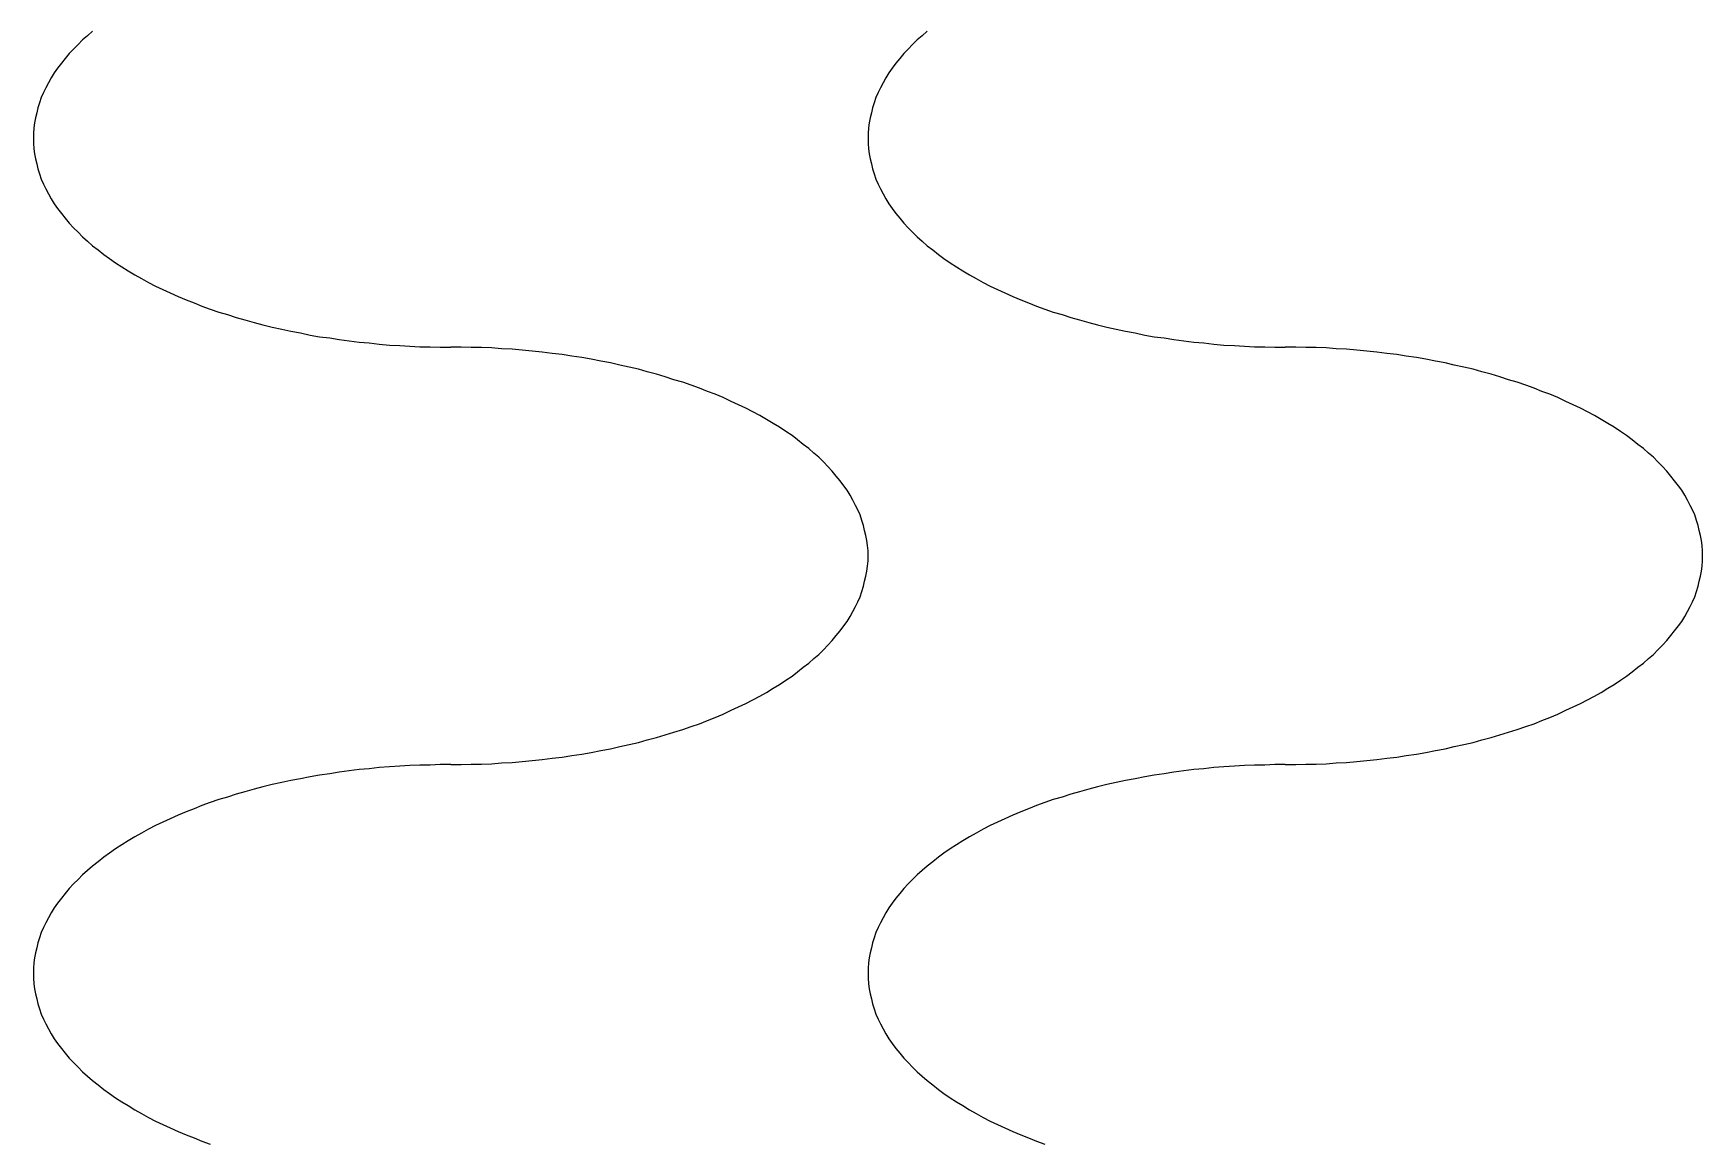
# Model space of a CAD drawing. Extents: x 0 to 40, y 0 to 70.
# Drawn here: x 29.6 to 30, y 54.7094 to 54.9751 of the extents above; entities that cross this region are included whole.
import ezdxf

# ---------------------------------------------------------------- set-up
doc = ezdxf.new("R2010")
doc.units = 0
doc.layers.add('AL_FOIL', color=2, linetype='CONTINUOUS')

msp = doc.modelspace()

# ---------------------------------------------------------------- linework, layer by layer
at = {"layer": 'AL_FOIL'}
for p, q in [((29.6107, 54.9725), (29.6096, 54.9714)), ((29.6118, 54.9736), (29.6107, 54.9725)), ((29.613, 54.9746), (29.6118, 54.9736)), ((29.6142, 54.9757), (29.613, 54.9746)), ((29.8107, 54.9725), (29.8096, 54.9714)), ((29.8118, 54.9736), (29.8107, 54.9725)), ((29.813, 54.9746), (29.8118, 54.9736)), ((29.8142, 54.9757), (29.813, 54.9746)), ((29.6067, 54.968), (29.6058, 54.9668)), ((29.6076, 54.9691), (29.6067, 54.968)), ((29.6086, 54.9703), (29.6076, 54.9691)), ((29.6096, 54.9714), (29.6086, 54.9703)), ((29.8067, 54.968), (29.8058, 54.9668)), ((29.8076, 54.9691), (29.8067, 54.968)), ((29.8086, 54.9703), (29.8076, 54.9691)), ((29.8096, 54.9714), (29.8086, 54.9703)), ((29.6043, 54.9645), (29.6036, 54.9633)), ((29.605, 54.9657), (29.6043, 54.9645)), ((29.6058, 54.9668), (29.605, 54.9657)), ((29.8043, 54.9645), (29.8036, 54.9633)), ((29.805, 54.9657), (29.8043, 54.9645)), ((29.8058, 54.9668), (29.805, 54.9657)), ((29.6024, 54.961), (29.6019, 54.9598)), ((29.603, 54.9621), (29.6024, 54.961)), ((29.6036, 54.9633), (29.603, 54.9621)), ((29.8024, 54.961), (29.8019, 54.9598)), ((29.803, 54.9621), (29.8024, 54.961)), ((29.8036, 54.9633), (29.803, 54.9621)), ((29.6008, 54.9561), (29.6005, 54.9549)), ((29.6011, 54.9573), (29.6008, 54.9561)), ((29.6015, 54.9585), (29.6011, 54.9573)), ((29.6019, 54.9598), (29.6015, 54.9585)), ((29.8008, 54.9561), (29.8005, 54.9549)), ((29.8011, 54.9573), (29.8008, 54.9561)), ((29.8015, 54.9585), (29.8011, 54.9573)), ((29.8019, 54.9598), (29.8015, 54.9585)), ((29.6001, 54.9525), (29.6, 54.9512)), ((29.6003, 54.9537), (29.6001, 54.9525)), ((29.6005, 54.9549), (29.6003, 54.9537)), ((29.8001, 54.9525), (29.8, 54.9512)), ((29.8003, 54.9537), (29.8001, 54.9525)), ((29.8005, 54.9549), (29.8003, 54.9537)), ((29.6, 54.9512), (29.6, 54.95)), ((29.6, 54.95), (29.6, 54.9488)), ((29.6, 54.9488), (29.6001, 54.9475)), ((29.8, 54.9512), (29.8, 54.95)), ((29.8, 54.95), (29.8, 54.9488)), ((29.8, 54.9488), (29.8001, 54.9475)), ((29.6001, 54.9475), (29.6003, 54.9463)), ((29.6003, 54.9463), (29.6005, 54.9451)), ((29.6005, 54.9451), (29.6008, 54.9439)), ((29.8001, 54.9475), (29.8003, 54.9463)), ((29.8003, 54.9463), (29.8005, 54.9451)), ((29.8005, 54.9451), (29.8008, 54.9439)), ((29.6008, 54.9439), (29.6011, 54.9427)), ((29.6011, 54.9427), (29.6015, 54.9415)), ((29.6015, 54.9415), (29.6019, 54.9402)), ((29.6019, 54.9402), (29.6024, 54.939)), ((29.8008, 54.9439), (29.8011, 54.9427)), ((29.8011, 54.9427), (29.8015, 54.9415)), ((29.8015, 54.9415), (29.8019, 54.9402)), ((29.8019, 54.9402), (29.8024, 54.939)), ((29.6024, 54.939), (29.603, 54.9379)), ((29.603, 54.9379), (29.6036, 54.9367)), ((29.6036, 54.9367), (29.6043, 54.9355)), ((29.8024, 54.939), (29.803, 54.9379)), ((29.803, 54.9379), (29.8036, 54.9367)), ((29.8036, 54.9367), (29.8043, 54.9355)), ((29.6043, 54.9355), (29.605, 54.9343)), ((29.605, 54.9343), (29.6058, 54.9332)), ((29.6058, 54.9332), (29.6067, 54.932)), ((29.6067, 54.932), (29.6076, 54.9309)), ((29.8043, 54.9355), (29.805, 54.9343)), ((29.805, 54.9343), (29.8058, 54.9332)), ((29.8058, 54.9332), (29.8067, 54.932)), ((29.8067, 54.932), (29.8076, 54.9309)), ((29.6076, 54.9309), (29.6086, 54.9297)), ((29.6086, 54.9297), (29.6096, 54.9286)), ((29.6096, 54.9286), (29.6107, 54.9275)), ((29.8076, 54.9309), (29.8086, 54.9297)), ((29.8086, 54.9297), (29.8096, 54.9286)), ((29.8096, 54.9286), (29.8107, 54.9275)), ((29.6107, 54.9275), (29.6118, 54.9264)), ((29.6118, 54.9264), (29.613, 54.9254)), ((29.613, 54.9254), (29.6142, 54.9243)), ((29.6142, 54.9243), (29.6155, 54.9233)), ((29.8107, 54.9275), (29.8118, 54.9264)), ((29.8118, 54.9264), (29.813, 54.9254)), ((29.813, 54.9254), (29.8142, 54.9243)), ((29.8142, 54.9243), (29.8155, 54.9233)), ((29.6155, 54.9233), (29.6169, 54.9222)), ((29.6169, 54.9222), (29.6182, 54.9212)), ((29.6182, 54.9212), (29.6197, 54.9202)), ((29.6197, 54.9202), (29.6212, 54.9192)), ((29.8155, 54.9233), (29.8169, 54.9222)), ((29.8169, 54.9222), (29.8182, 54.9212)), ((29.8182, 54.9212), (29.8197, 54.9202)), ((29.8197, 54.9202), (29.8212, 54.9192)), ((29.6212, 54.9192), (29.6227, 54.9183)), ((29.6227, 54.9183), (29.6243, 54.9173)), ((29.6243, 54.9173), (29.6259, 54.9164)), ((29.6259, 54.9164), (29.6276, 54.9155)), ((29.8212, 54.9192), (29.8227, 54.9183)), ((29.8227, 54.9183), (29.8243, 54.9173)), ((29.8243, 54.9173), (29.8259, 54.9164)), ((29.8259, 54.9164), (29.8276, 54.9155)), ((29.6276, 54.9155), (29.6293, 54.9146)), ((29.6293, 54.9146), (29.631, 54.9138)), ((29.631, 54.9138), (29.6328, 54.913)), ((29.6328, 54.913), (29.6347, 54.9121)), ((29.6347, 54.9121), (29.6366, 54.9113)), ((29.8276, 54.9155), (29.8293, 54.9146)), ((29.8293, 54.9146), (29.831, 54.9138)), ((29.831, 54.9138), (29.8328, 54.913)), ((29.8328, 54.913), (29.8347, 54.9121)), ((29.8347, 54.9121), (29.8366, 54.9113)), ((29.6366, 54.9113), (29.6385, 54.9106)), ((29.6385, 54.9106), (29.6404, 54.9098)), ((29.6404, 54.9098), (29.6424, 54.9091)), ((29.6424, 54.9091), (29.6444, 54.9084)), ((29.6444, 54.9084), (29.6465, 54.9078)), ((29.8366, 54.9113), (29.8385, 54.9106)), ((29.8385, 54.9106), (29.8404, 54.9098)), ((29.8404, 54.9098), (29.8424, 54.9091)), ((29.8424, 54.9091), (29.8444, 54.9084)), ((29.8444, 54.9084), (29.8465, 54.9078)), ((29.6465, 54.9078), (29.6486, 54.9071)), ((29.6486, 54.9071), (29.6507, 54.9065)), ((29.6507, 54.9065), (29.6529, 54.9059)), ((29.6529, 54.9059), (29.655, 54.9053)), ((29.655, 54.9053), (29.6572, 54.9048)), ((29.6572, 54.9048), (29.6595, 54.9043)), ((29.6595, 54.9043), (29.6617, 54.9038)), ((29.8465, 54.9078), (29.8486, 54.9071)), ((29.8486, 54.9071), (29.8507, 54.9065)), ((29.8507, 54.9065), (29.8529, 54.9059)), ((29.8529, 54.9059), (29.855, 54.9053)), ((29.855, 54.9053), (29.8572, 54.9048)), ((29.8572, 54.9048), (29.8595, 54.9043)), ((29.8595, 54.9043), (29.8617, 54.9038)), ((29.6617, 54.9038), (29.664, 54.9034)), ((29.664, 54.9034), (29.6663, 54.9029)), ((29.6663, 54.9029), (29.6686, 54.9025)), ((29.6686, 54.9025), (29.671, 54.9022)), ((29.671, 54.9022), (29.6733, 54.9018)), ((29.6733, 54.9018), (29.6757, 54.9015)), ((29.6757, 54.9015), (29.6781, 54.9012)), ((29.6781, 54.9012), (29.6805, 54.901)), ((29.6805, 54.901), (29.6829, 54.9007)), ((29.6829, 54.9007), (29.6853, 54.9005)), ((29.6853, 54.9005), (29.6878, 54.9004)), ((29.6878, 54.9004), (29.6902, 54.9002)), ((29.6902, 54.9002), (29.6926, 54.9001)), ((29.6926, 54.9001), (29.6951, 54.9001)), ((29.6951, 54.9001), (29.6975, 54.9)), ((29.6975, 54.9), (29.7, 54.9)), ((29.7025, 54.9), (29.7, 54.9)), ((29.7049, 54.8999), (29.7025, 54.9)), ((29.8617, 54.9038), (29.864, 54.9034)), ((29.864, 54.9034), (29.8663, 54.9029)), ((29.8663, 54.9029), (29.8686, 54.9025)), ((29.8686, 54.9025), (29.871, 54.9022)), ((29.871, 54.9022), (29.8733, 54.9018)), ((29.8733, 54.9018), (29.8757, 54.9015)), ((29.8757, 54.9015), (29.8781, 54.9012)), ((29.8781, 54.9012), (29.8805, 54.901)), ((29.8805, 54.901), (29.8829, 54.9007)), ((29.8829, 54.9007), (29.8853, 54.9005)), ((29.8853, 54.9005), (29.8878, 54.9004)), ((29.8878, 54.9004), (29.8902, 54.9002)), ((29.8902, 54.9002), (29.8926, 54.9001)), ((29.8926, 54.9001), (29.8951, 54.9001)), ((29.8951, 54.9001), (29.8975, 54.9)), ((29.8975, 54.9), (29.9, 54.9)), ((29.9025, 54.9), (29.9, 54.9)), ((29.9049, 54.8999), (29.9025, 54.9)), ((29.7074, 54.8999), (29.7049, 54.8999)), ((29.7098, 54.8998), (29.7074, 54.8999)), ((29.7122, 54.8996), (29.7098, 54.8998)), ((29.7147, 54.8995), (29.7122, 54.8996)), ((29.7171, 54.8993), (29.7147, 54.8995)), ((29.7195, 54.899), (29.7171, 54.8993)), ((29.7219, 54.8988), (29.7195, 54.899)), ((29.7243, 54.8985), (29.7219, 54.8988)), ((29.7267, 54.8982), (29.7243, 54.8985)), ((29.729, 54.8978), (29.7267, 54.8982)), ((29.7314, 54.8975), (29.729, 54.8978)), ((29.7337, 54.8971), (29.7314, 54.8975)), ((29.736, 54.8966), (29.7337, 54.8971)), ((29.7383, 54.8962), (29.736, 54.8966)), ((29.7405, 54.8957), (29.7383, 54.8962)), ((29.9074, 54.8999), (29.9049, 54.8999)), ((29.9098, 54.8998), (29.9074, 54.8999)), ((29.9122, 54.8996), (29.9098, 54.8998)), ((29.9147, 54.8995), (29.9122, 54.8996)), ((29.9171, 54.8993), (29.9147, 54.8995)), ((29.9195, 54.899), (29.9171, 54.8993)), ((29.9219, 54.8988), (29.9195, 54.899)), ((29.9243, 54.8985), (29.9219, 54.8988)), ((29.9267, 54.8982), (29.9243, 54.8985)), ((29.929, 54.8978), (29.9267, 54.8982)), ((29.9314, 54.8975), (29.929, 54.8978)), ((29.9337, 54.8971), (29.9314, 54.8975)), ((29.936, 54.8966), (29.9337, 54.8971)), ((29.9383, 54.8962), (29.936, 54.8966)), ((29.9405, 54.8957), (29.9383, 54.8962)), ((29.7428, 54.8952), (29.7405, 54.8957)), ((29.745, 54.8947), (29.7428, 54.8952)), ((29.7471, 54.8941), (29.745, 54.8947)), ((29.7493, 54.8935), (29.7471, 54.8941)), ((29.7514, 54.8929), (29.7493, 54.8935)), ((29.7535, 54.8922), (29.7514, 54.8929)), ((29.7556, 54.8916), (29.7535, 54.8922)), ((29.9428, 54.8952), (29.9405, 54.8957)), ((29.945, 54.8947), (29.9428, 54.8952)), ((29.9471, 54.8941), (29.945, 54.8947)), ((29.9493, 54.8935), (29.9471, 54.8941)), ((29.9514, 54.8929), (29.9493, 54.8935)), ((29.9535, 54.8922), (29.9514, 54.8929)), ((29.9556, 54.8916), (29.9535, 54.8922)), ((29.7576, 54.8909), (29.7556, 54.8916)), ((29.7596, 54.8902), (29.7576, 54.8909)), ((29.7615, 54.8894), (29.7596, 54.8902)), ((29.7634, 54.8887), (29.7615, 54.8894)), ((29.7653, 54.8879), (29.7634, 54.8887)), ((29.9576, 54.8909), (29.9556, 54.8916)), ((29.9596, 54.8902), (29.9576, 54.8909)), ((29.9615, 54.8894), (29.9596, 54.8902)), ((29.9634, 54.8887), (29.9615, 54.8894)), ((29.9653, 54.8879), (29.9634, 54.8887)), ((29.7672, 54.887), (29.7653, 54.8879)), ((29.769, 54.8862), (29.7672, 54.887)), ((29.7707, 54.8854), (29.769, 54.8862)), ((29.7724, 54.8845), (29.7707, 54.8854)), ((29.7741, 54.8836), (29.7724, 54.8845)), ((29.9672, 54.887), (29.9653, 54.8879)), ((29.969, 54.8862), (29.9672, 54.887)), ((29.9707, 54.8854), (29.969, 54.8862)), ((29.9724, 54.8845), (29.9707, 54.8854)), ((29.9741, 54.8836), (29.9724, 54.8845)), ((29.7757, 54.8827), (29.7741, 54.8836)), ((29.7773, 54.8817), (29.7757, 54.8827)), ((29.7788, 54.8808), (29.7773, 54.8817)), ((29.7803, 54.8798), (29.7788, 54.8808)), ((29.9757, 54.8827), (29.9741, 54.8836)), ((29.9773, 54.8817), (29.9757, 54.8827)), ((29.9788, 54.8808), (29.9773, 54.8817)), ((29.9803, 54.8798), (29.9788, 54.8808)), ((29.7818, 54.8788), (29.7803, 54.8798)), ((29.7831, 54.8778), (29.7818, 54.8788)), ((29.7845, 54.8767), (29.7831, 54.8778)), ((29.7858, 54.8757), (29.7845, 54.8767)), ((29.9818, 54.8788), (29.9803, 54.8798)), ((29.9831, 54.8778), (29.9818, 54.8788)), ((29.9845, 54.8767), (29.9831, 54.8778)), ((29.9858, 54.8757), (29.9845, 54.8767)), ((29.787, 54.8746), (29.7858, 54.8757)), ((29.7882, 54.8736), (29.787, 54.8746)), ((29.7893, 54.8725), (29.7882, 54.8736)), ((29.7904, 54.8714), (29.7893, 54.8725)), ((29.987, 54.8746), (29.9858, 54.8757)), ((29.9882, 54.8736), (29.987, 54.8746)), ((29.9893, 54.8725), (29.9882, 54.8736)), ((29.9904, 54.8714), (29.9893, 54.8725)), ((29.7914, 54.8703), (29.7904, 54.8714)), ((29.7924, 54.8691), (29.7914, 54.8703)), ((29.7933, 54.868), (29.7924, 54.8691)), ((29.7942, 54.8668), (29.7933, 54.868)), ((29.9914, 54.8703), (29.9904, 54.8714)), ((29.9924, 54.8691), (29.9914, 54.8703)), ((29.9933, 54.868), (29.9924, 54.8691)), ((29.9942, 54.8668), (29.9933, 54.868)), ((29.795, 54.8657), (29.7942, 54.8668)), ((29.7957, 54.8645), (29.795, 54.8657)), ((29.7964, 54.8633), (29.7957, 54.8645)), ((29.995, 54.8657), (29.9942, 54.8668)), ((29.9957, 54.8645), (29.995, 54.8657)), ((29.9964, 54.8633), (29.9957, 54.8645)), ((29.797, 54.8621), (29.7964, 54.8633)), ((29.7976, 54.861), (29.797, 54.8621)), ((29.7981, 54.8598), (29.7976, 54.861)), ((29.997, 54.8621), (29.9964, 54.8633)), ((29.9976, 54.861), (29.997, 54.8621)), ((29.9981, 54.8598), (29.9976, 54.861)), ((29.7985, 54.8585), (29.7981, 54.8598)), ((29.7989, 54.8573), (29.7985, 54.8585)), ((29.7992, 54.8561), (29.7989, 54.8573)), ((29.7995, 54.8549), (29.7992, 54.8561)), ((29.9985, 54.8585), (29.9981, 54.8598)), ((29.9989, 54.8573), (29.9985, 54.8585)), ((29.9992, 54.8561), (29.9989, 54.8573)), ((29.9995, 54.8549), (29.9992, 54.8561)), ((29.7997, 54.8537), (29.7995, 54.8549)), ((29.7999, 54.8525), (29.7997, 54.8537)), ((29.8, 54.8512), (29.7999, 54.8525)), ((29.9997, 54.8537), (29.9995, 54.8549)), ((29.9999, 54.8525), (29.9997, 54.8537)), ((30, 54.8512), (29.9999, 54.8525)), ((29.7999, 54.8475), (29.8, 54.8488)), ((29.8, 54.85), (29.8, 54.8512)), ((29.8, 54.8488), (29.8, 54.85)), ((29.9999, 54.8475), (30, 54.8488)), ((30, 54.85), (30, 54.8512)), ((30, 54.8488), (30, 54.85)), ((29.7992, 54.8439), (29.7995, 54.8451)), ((29.7995, 54.8451), (29.7997, 54.8463)), ((29.7997, 54.8463), (29.7999, 54.8475)), ((29.9992, 54.8439), (29.9995, 54.8451)), ((29.9995, 54.8451), (29.9997, 54.8463)), ((29.9997, 54.8463), (29.9999, 54.8475)), ((29.7976, 54.839), (29.7981, 54.8402)), ((29.7981, 54.8402), (29.7985, 54.8415)), ((29.7985, 54.8415), (29.7989, 54.8427)), ((29.7989, 54.8427), (29.7992, 54.8439)), ((29.9976, 54.839), (29.9981, 54.8402)), ((29.9981, 54.8402), (29.9985, 54.8415)), ((29.9985, 54.8415), (29.9989, 54.8427)), ((29.9989, 54.8427), (29.9992, 54.8439)), ((29.7957, 54.8355), (29.7964, 54.8367)), ((29.7964, 54.8367), (29.797, 54.8379)), ((29.797, 54.8379), (29.7976, 54.839)), ((29.9957, 54.8355), (29.9964, 54.8367)), ((29.9964, 54.8367), (29.997, 54.8379)), ((29.997, 54.8379), (29.9976, 54.839)), ((29.7924, 54.8309), (29.7933, 54.832)), ((29.7933, 54.832), (29.7942, 54.8332)), ((29.7942, 54.8332), (29.795, 54.8343)), ((29.795, 54.8343), (29.7957, 54.8355)), ((29.9924, 54.8309), (29.9933, 54.832)), ((29.9933, 54.832), (29.9942, 54.8332)), ((29.9942, 54.8332), (29.995, 54.8343)), ((29.995, 54.8343), (29.9957, 54.8355)), ((29.7893, 54.8275), (29.7904, 54.8286)), ((29.7904, 54.8286), (29.7914, 54.8297)), ((29.7914, 54.8297), (29.7924, 54.8309)), ((29.9893, 54.8275), (29.9904, 54.8286)), ((29.9904, 54.8286), (29.9914, 54.8297)), ((29.9914, 54.8297), (29.9924, 54.8309)), ((29.7845, 54.8233), (29.7858, 54.8243)), ((29.7858, 54.8243), (29.787, 54.8254)), ((29.787, 54.8254), (29.7882, 54.8264)), ((29.7882, 54.8264), (29.7893, 54.8275)), ((29.9845, 54.8233), (29.9858, 54.8243)), ((29.9858, 54.8243), (29.987, 54.8254)), ((29.987, 54.8254), (29.9882, 54.8264)), ((29.9882, 54.8264), (29.9893, 54.8275)), ((29.7788, 54.8192), (29.7803, 54.8202)), ((29.7803, 54.8202), (29.7818, 54.8212)), ((29.7818, 54.8212), (29.7831, 54.8222)), ((29.7831, 54.8222), (29.7845, 54.8233)), ((29.9788, 54.8192), (29.9803, 54.8202)), ((29.9803, 54.8202), (29.9818, 54.8212)), ((29.9818, 54.8212), (29.9831, 54.8222)), ((29.9831, 54.8222), (29.9845, 54.8233)), ((29.7724, 54.8155), (29.7741, 54.8164)), ((29.7741, 54.8164), (29.7757, 54.8173)), ((29.7757, 54.8173), (29.7773, 54.8183)), ((29.7773, 54.8183), (29.7788, 54.8192)), ((29.9724, 54.8155), (29.9741, 54.8164)), ((29.9741, 54.8164), (29.9757, 54.8173)), ((29.9757, 54.8173), (29.9773, 54.8183)), ((29.9773, 54.8183), (29.9788, 54.8192)), ((29.7634, 54.8113), (29.7653, 54.8121)), ((29.7653, 54.8121), (29.7672, 54.813)), ((29.7672, 54.813), (29.769, 54.8138)), ((29.769, 54.8138), (29.7707, 54.8146)), ((29.7707, 54.8146), (29.7724, 54.8155)), ((29.9634, 54.8113), (29.9653, 54.8121)), ((29.9653, 54.8121), (29.9672, 54.813)), ((29.9672, 54.813), (29.969, 54.8138)), ((29.969, 54.8138), (29.9707, 54.8146)), ((29.9707, 54.8146), (29.9724, 54.8155)), ((29.7535, 54.8078), (29.7556, 54.8084)), ((29.7556, 54.8084), (29.7576, 54.8091)), ((29.7576, 54.8091), (29.7596, 54.8098)), ((29.7596, 54.8098), (29.7615, 54.8106)), ((29.7615, 54.8106), (29.7634, 54.8113)), ((29.9535, 54.8078), (29.9556, 54.8084)), ((29.9556, 54.8084), (29.9576, 54.8091)), ((29.9576, 54.8091), (29.9596, 54.8098)), ((29.9596, 54.8098), (29.9615, 54.8106)), ((29.9615, 54.8106), (29.9634, 54.8113)), ((29.7383, 54.8038), (29.7405, 54.8043)), ((29.7405, 54.8043), (29.7428, 54.8048)), ((29.7428, 54.8048), (29.745, 54.8053)), ((29.745, 54.8053), (29.7471, 54.8059)), ((29.7471, 54.8059), (29.7493, 54.8065)), ((29.7493, 54.8065), (29.7514, 54.8071)), ((29.7514, 54.8071), (29.7535, 54.8078)), ((29.9383, 54.8038), (29.9405, 54.8043)), ((29.9405, 54.8043), (29.9428, 54.8048)), ((29.9428, 54.8048), (29.945, 54.8053)), ((29.945, 54.8053), (29.9471, 54.8059)), ((29.9471, 54.8059), (29.9493, 54.8065)), ((29.9493, 54.8065), (29.9514, 54.8071)), ((29.9514, 54.8071), (29.9535, 54.8078)), ((29.6975, 54.8), (29.6951, 54.7999)), ((29.7, 54.8), (29.6975, 54.8)), ((29.7, 54.8), (29.7025, 54.8)), ((29.7025, 54.8), (29.7049, 54.8001)), ((29.7049, 54.8001), (29.7074, 54.8001)), ((29.7074, 54.8001), (29.7098, 54.8002)), ((29.7098, 54.8002), (29.7122, 54.8004)), ((29.7122, 54.8004), (29.7147, 54.8005)), ((29.7147, 54.8005), (29.7171, 54.8007)), ((29.7171, 54.8007), (29.7195, 54.801)), ((29.7195, 54.801), (29.7219, 54.8012)), ((29.7219, 54.8012), (29.7243, 54.8015)), ((29.7243, 54.8015), (29.7267, 54.8018)), ((29.7267, 54.8018), (29.729, 54.8022)), ((29.729, 54.8022), (29.7314, 54.8025)), ((29.7314, 54.8025), (29.7337, 54.8029)), ((29.7337, 54.8029), (29.736, 54.8034)), ((29.736, 54.8034), (29.7383, 54.8038)), ((29.8975, 54.8), (29.8951, 54.7999)), ((29.9, 54.8), (29.8975, 54.8)), ((29.9, 54.8), (29.9025, 54.8)), ((29.9025, 54.8), (29.9049, 54.8001)), ((29.9049, 54.8001), (29.9074, 54.8001)), ((29.9074, 54.8001), (29.9098, 54.8002)), ((29.9098, 54.8002), (29.9122, 54.8004)), ((29.9122, 54.8004), (29.9147, 54.8005)), ((29.9147, 54.8005), (29.9171, 54.8007)), ((29.9171, 54.8007), (29.9195, 54.801)), ((29.9195, 54.801), (29.9219, 54.8012)), ((29.9219, 54.8012), (29.9243, 54.8015)), ((29.9243, 54.8015), (29.9267, 54.8018)), ((29.9267, 54.8018), (29.929, 54.8022)), ((29.929, 54.8022), (29.9314, 54.8025)), ((29.9314, 54.8025), (29.9337, 54.8029)), ((29.9337, 54.8029), (29.936, 54.8034)), ((29.936, 54.8034), (29.9383, 54.8038)), ((29.6617, 54.7962), (29.6595, 54.7957)), ((29.664, 54.7966), (29.6617, 54.7962)), ((29.6663, 54.7971), (29.664, 54.7966)), ((29.6686, 54.7975), (29.6663, 54.7971)), ((29.671, 54.7978), (29.6686, 54.7975)), ((29.6733, 54.7982), (29.671, 54.7978)), ((29.6757, 54.7985), (29.6733, 54.7982)), ((29.6781, 54.7988), (29.6757, 54.7985)), ((29.6805, 54.799), (29.6781, 54.7988)), ((29.6829, 54.7993), (29.6805, 54.799)), ((29.6853, 54.7995), (29.6829, 54.7993)), ((29.6878, 54.7996), (29.6853, 54.7995)), ((29.6902, 54.7998), (29.6878, 54.7996)), ((29.6926, 54.7999), (29.6902, 54.7998)), ((29.6951, 54.7999), (29.6926, 54.7999)), ((29.8617, 54.7962), (29.8595, 54.7957)), ((29.864, 54.7966), (29.8617, 54.7962)), ((29.8663, 54.7971), (29.864, 54.7966)), ((29.8686, 54.7975), (29.8663, 54.7971)), ((29.871, 54.7978), (29.8686, 54.7975)), ((29.8733, 54.7982), (29.871, 54.7978)), ((29.8757, 54.7985), (29.8733, 54.7982)), ((29.8781, 54.7988), (29.8757, 54.7985)), ((29.8805, 54.799), (29.8781, 54.7988)), ((29.8829, 54.7993), (29.8805, 54.799)), ((29.8853, 54.7995), (29.8829, 54.7993)), ((29.8878, 54.7996), (29.8853, 54.7995)), ((29.8902, 54.7998), (29.8878, 54.7996)), ((29.8926, 54.7999), (29.8902, 54.7998)), ((29.8951, 54.7999), (29.8926, 54.7999)), ((29.6465, 54.7922), (29.6444, 54.7916)), ((29.6486, 54.7929), (29.6465, 54.7922)), ((29.6507, 54.7935), (29.6486, 54.7929)), ((29.6529, 54.7941), (29.6507, 54.7935)), ((29.655, 54.7947), (29.6529, 54.7941)), ((29.6572, 54.7952), (29.655, 54.7947)), ((29.6595, 54.7957), (29.6572, 54.7952)), ((29.8465, 54.7922), (29.8444, 54.7916)), ((29.8486, 54.7929), (29.8465, 54.7922)), ((29.8507, 54.7935), (29.8486, 54.7929)), ((29.8529, 54.7941), (29.8507, 54.7935)), ((29.855, 54.7947), (29.8529, 54.7941)), ((29.8572, 54.7952), (29.855, 54.7947)), ((29.8595, 54.7957), (29.8572, 54.7952)), ((29.6366, 54.7887), (29.6347, 54.7879)), ((29.6385, 54.7894), (29.6366, 54.7887)), ((29.6404, 54.7902), (29.6385, 54.7894)), ((29.6424, 54.7909), (29.6404, 54.7902)), ((29.6444, 54.7916), (29.6424, 54.7909)), ((29.8366, 54.7887), (29.8347, 54.7879)), ((29.8385, 54.7894), (29.8366, 54.7887)), ((29.8404, 54.7902), (29.8385, 54.7894)), ((29.8424, 54.7909), (29.8404, 54.7902)), ((29.8444, 54.7916), (29.8424, 54.7909)), ((29.6276, 54.7845), (29.6259, 54.7836)), ((29.6293, 54.7854), (29.6276, 54.7845)), ((29.631, 54.7862), (29.6293, 54.7854)), ((29.6328, 54.787), (29.631, 54.7862)), ((29.6347, 54.7879), (29.6328, 54.787)), ((29.8276, 54.7845), (29.8259, 54.7836)), ((29.8293, 54.7854), (29.8276, 54.7845)), ((29.831, 54.7862), (29.8293, 54.7854)), ((29.8328, 54.787), (29.831, 54.7862)), ((29.8347, 54.7879), (29.8328, 54.787)), ((29.6212, 54.7808), (29.6197, 54.7798)), ((29.6227, 54.7817), (29.6212, 54.7808)), ((29.6243, 54.7827), (29.6227, 54.7817)), ((29.6259, 54.7836), (29.6243, 54.7827)), ((29.8212, 54.7808), (29.8197, 54.7798)), ((29.8227, 54.7817), (29.8212, 54.7808)), ((29.8243, 54.7827), (29.8227, 54.7817)), ((29.8259, 54.7836), (29.8243, 54.7827)), ((29.6155, 54.7767), (29.6142, 54.7757)), ((29.6169, 54.7778), (29.6155, 54.7767)), ((29.6182, 54.7788), (29.6169, 54.7778)), ((29.6197, 54.7798), (29.6182, 54.7788)), ((29.8155, 54.7767), (29.8142, 54.7757)), ((29.8169, 54.7778), (29.8155, 54.7767)), ((29.8182, 54.7788), (29.8169, 54.7778)), ((29.8197, 54.7798), (29.8182, 54.7788)), ((29.6107, 54.7725), (29.6096, 54.7714)), ((29.6118, 54.7736), (29.6107, 54.7725)), ((29.613, 54.7746), (29.6118, 54.7736)), ((29.6142, 54.7757), (29.613, 54.7746)), ((29.8107, 54.7725), (29.8096, 54.7714)), ((29.8118, 54.7736), (29.8107, 54.7725)), ((29.813, 54.7746), (29.8118, 54.7736)), ((29.8142, 54.7757), (29.813, 54.7746)), ((29.6067, 54.768), (29.6058, 54.7668)), ((29.6076, 54.7691), (29.6067, 54.768)), ((29.6086, 54.7703), (29.6076, 54.7691)), ((29.6096, 54.7714), (29.6086, 54.7703)), ((29.8067, 54.768), (29.8058, 54.7668)), ((29.8076, 54.7691), (29.8067, 54.768)), ((29.8086, 54.7703), (29.8076, 54.7691)), ((29.8096, 54.7714), (29.8086, 54.7703)), ((29.6043, 54.7645), (29.6036, 54.7633)), ((29.605, 54.7657), (29.6043, 54.7645)), ((29.6058, 54.7668), (29.605, 54.7657)), ((29.8043, 54.7645), (29.8036, 54.7633)), ((29.805, 54.7657), (29.8043, 54.7645)), ((29.8058, 54.7668), (29.805, 54.7657)), ((29.6024, 54.761), (29.6019, 54.7598)), ((29.603, 54.7621), (29.6024, 54.761)), ((29.6036, 54.7633), (29.603, 54.7621)), ((29.8024, 54.761), (29.8019, 54.7598)), ((29.803, 54.7621), (29.8024, 54.761)), ((29.8036, 54.7633), (29.803, 54.7621)), ((29.6008, 54.7561), (29.6005, 54.7549)), ((29.6011, 54.7573), (29.6008, 54.7561)), ((29.6015, 54.7585), (29.6011, 54.7573)), ((29.6019, 54.7598), (29.6015, 54.7585)), ((29.8008, 54.7561), (29.8005, 54.7549)), ((29.8011, 54.7573), (29.8008, 54.7561)), ((29.8015, 54.7585), (29.8011, 54.7573)), ((29.8019, 54.7598), (29.8015, 54.7585)), ((29.6001, 54.7525), (29.6, 54.7512)), ((29.6003, 54.7537), (29.6001, 54.7525)), ((29.6005, 54.7549), (29.6003, 54.7537)), ((29.8001, 54.7525), (29.8, 54.7512)), ((29.8003, 54.7537), (29.8001, 54.7525)), ((29.8005, 54.7549), (29.8003, 54.7537)), ((29.6, 54.7512), (29.6, 54.75)), ((29.6, 54.75), (29.6, 54.7488)), ((29.6, 54.7488), (29.6001, 54.7475)), ((29.8, 54.7512), (29.8, 54.75)), ((29.8, 54.75), (29.8, 54.7488)), ((29.8, 54.7488), (29.8001, 54.7475)), ((29.6001, 54.7475), (29.6003, 54.7463)), ((29.6003, 54.7463), (29.6005, 54.7451)), ((29.6005, 54.7451), (29.6008, 54.7439)), ((29.8001, 54.7475), (29.8003, 54.7463)), ((29.8003, 54.7463), (29.8005, 54.7451)), ((29.8005, 54.7451), (29.8008, 54.7439)), ((29.6008, 54.7439), (29.6011, 54.7427)), ((29.6011, 54.7427), (29.6015, 54.7415)), ((29.6015, 54.7415), (29.6019, 54.7402)), ((29.6019, 54.7402), (29.6024, 54.739)), ((29.8008, 54.7439), (29.8011, 54.7427)), ((29.8011, 54.7427), (29.8015, 54.7415)), ((29.8015, 54.7415), (29.8019, 54.7402)), ((29.8019, 54.7402), (29.8024, 54.739)), ((29.6024, 54.739), (29.603, 54.7379)), ((29.603, 54.7379), (29.6036, 54.7367)), ((29.6036, 54.7367), (29.6043, 54.7355)), ((29.8024, 54.739), (29.803, 54.7379)), ((29.803, 54.7379), (29.8036, 54.7367)), ((29.8036, 54.7367), (29.8043, 54.7355)), ((29.6043, 54.7355), (29.605, 54.7343)), ((29.605, 54.7343), (29.6058, 54.7332)), ((29.6058, 54.7332), (29.6067, 54.732)), ((29.6067, 54.732), (29.6076, 54.7309)), ((29.8043, 54.7355), (29.805, 54.7343)), ((29.805, 54.7343), (29.8058, 54.7332)), ((29.8058, 54.7332), (29.8067, 54.732)), ((29.8067, 54.732), (29.8076, 54.7309)), ((29.6076, 54.7309), (29.6086, 54.7297)), ((29.6086, 54.7297), (29.6096, 54.7286)), ((29.6096, 54.7286), (29.6107, 54.7275)), ((29.8076, 54.7309), (29.8086, 54.7297)), ((29.8086, 54.7297), (29.8096, 54.7286)), ((29.8096, 54.7286), (29.8107, 54.7275)), ((29.6107, 54.7275), (29.6118, 54.7264)), ((29.6118, 54.7264), (29.613, 54.7254)), ((29.613, 54.7254), (29.6142, 54.7243)), ((29.6142, 54.7243), (29.6155, 54.7233)), ((29.8107, 54.7275), (29.8118, 54.7264)), ((29.8118, 54.7264), (29.813, 54.7254)), ((29.813, 54.7254), (29.8142, 54.7243)), ((29.8142, 54.7243), (29.8155, 54.7233)), ((29.6155, 54.7233), (29.6169, 54.7222)), ((29.6169, 54.7222), (29.6182, 54.7212)), ((29.6182, 54.7212), (29.6197, 54.7202)), ((29.6197, 54.7202), (29.6212, 54.7192)), ((29.8155, 54.7233), (29.8169, 54.7222)), ((29.8169, 54.7222), (29.8182, 54.7212)), ((29.8182, 54.7212), (29.8197, 54.7202)), ((29.8197, 54.7202), (29.8212, 54.7192)), ((29.6212, 54.7192), (29.6227, 54.7183)), ((29.6227, 54.7183), (29.6243, 54.7173)), ((29.6243, 54.7173), (29.6259, 54.7164)), ((29.6259, 54.7164), (29.6276, 54.7155)), ((29.8212, 54.7192), (29.8227, 54.7183)), ((29.8227, 54.7183), (29.8243, 54.7173)), ((29.8243, 54.7173), (29.8259, 54.7164)), ((29.8259, 54.7164), (29.8276, 54.7155)), ((29.6276, 54.7155), (29.6293, 54.7146)), ((29.6293, 54.7146), (29.631, 54.7138)), ((29.631, 54.7138), (29.6328, 54.713)), ((29.6328, 54.713), (29.6347, 54.7121)), ((29.6347, 54.7121), (29.6366, 54.7113)), ((29.8276, 54.7155), (29.8293, 54.7146)), ((29.8293, 54.7146), (29.831, 54.7138)), ((29.831, 54.7138), (29.8328, 54.713)), ((29.8328, 54.713), (29.8347, 54.7121)), ((29.8347, 54.7121), (29.8366, 54.7113)), ((29.6366, 54.7113), (29.6385, 54.7106)), ((29.6385, 54.7106), (29.6404, 54.7098)), ((29.6404, 54.7098), (29.6424, 54.7091)), ((29.8366, 54.7113), (29.8385, 54.7106)), ((29.8385, 54.7106), (29.8404, 54.7098)), ((29.8404, 54.7098), (29.8424, 54.7091))]:
    msp.add_line(p, q, dxfattribs=at)

doc.saveas('drawing.dxf')
